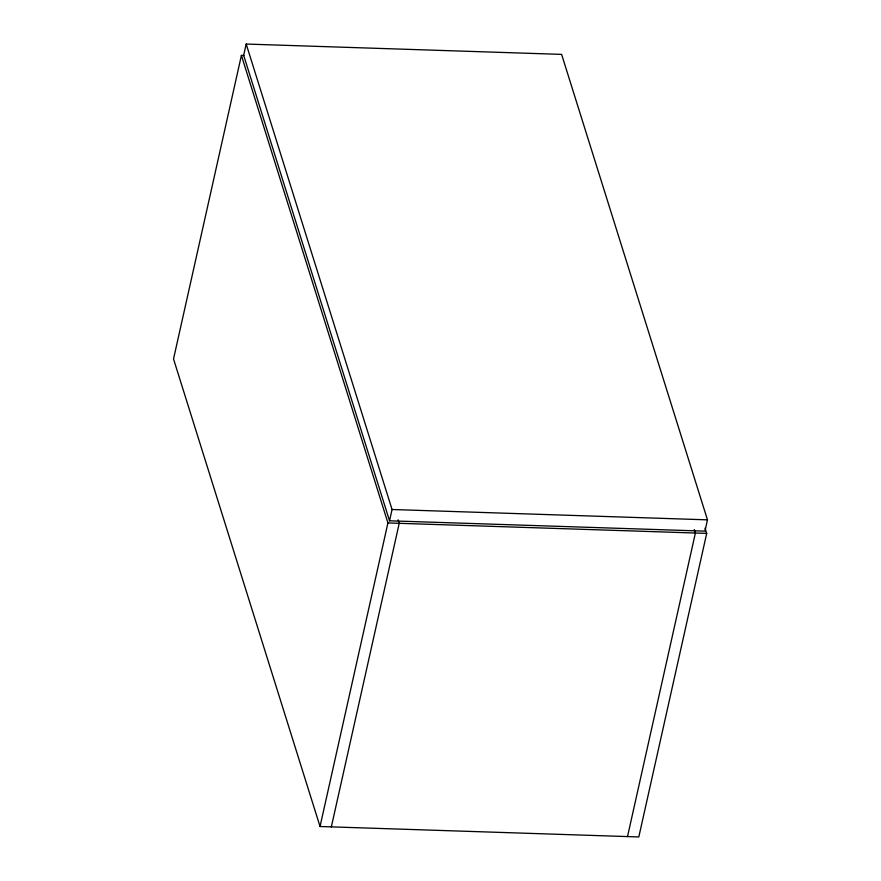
<?xml version="1.0" encoding="UTF-8"?>
<svg xmlns="http://www.w3.org/2000/svg" width="881" height="881" viewBox="0 0 881 881"><rect width="100%" height="100%" fill="white"/><g stroke="black" fill="none" stroke-linecap="round" stroke-linejoin="round"><path stroke-width="1.32" d="M243.916 55.481L241.405 55.404L173.524 358.963L320.034 826.499L638.813 836.95L706.705 533.39L705.053 528.137M246.195 44.05L243.663 55.349L389.534 520.803L704.954 531.144L707.476 519.845L561.615 54.391L246.195 44.05L392.056 509.504L389.534 520.803M320.034 826.499L387.926 522.94L241.405 55.404M331.344 826.874L399.225 523.314L398.135 519.801M627.514 836.576L695.395 533.027L694.294 529.514M392.056 509.504L707.476 519.845M387.926 522.94L706.705 533.39"/></g></svg>
